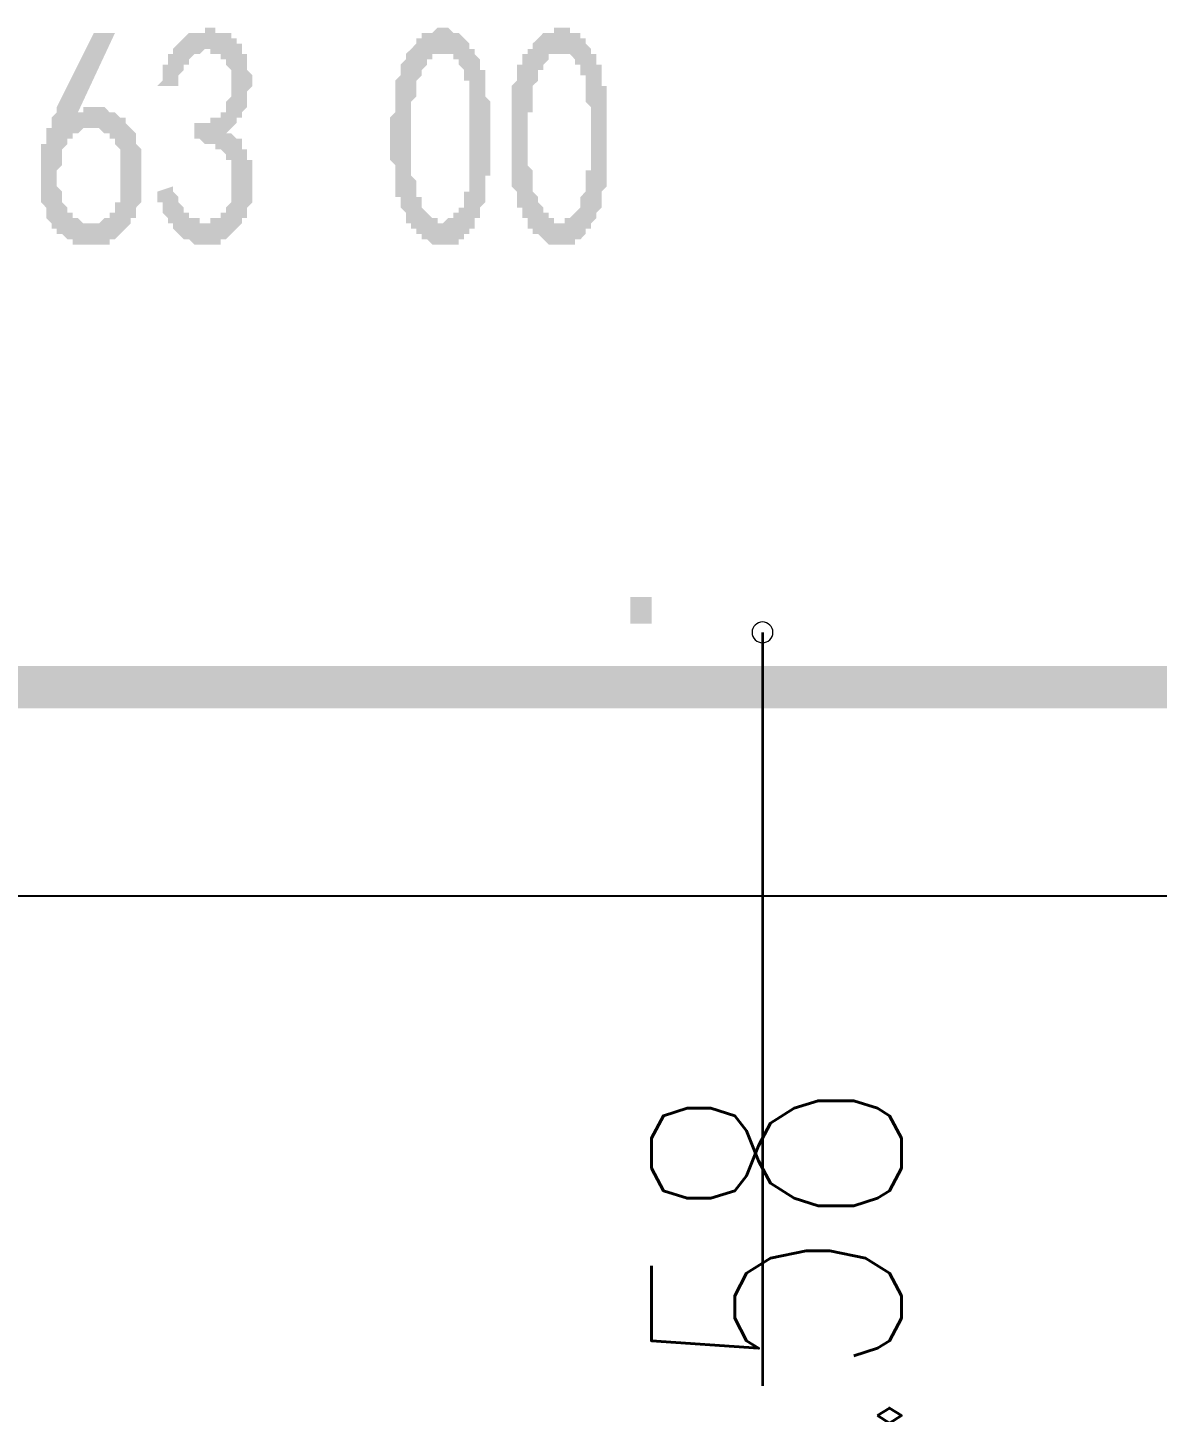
# Model space of a CAD drawing. Header units: millimetres. Extents: x 6156 to 7119, y 3162 to 3647.
# Drawn here: x 6602.11 to 6615.67, y 3519.3 to 3535.92 of the extents above; entities that cross this region are included whole.
import ezdxf
from ezdxf.enums import TextEntityAlignment as Align

# ---------------------------------------------------------------- set-up
doc = ezdxf.new("R2010")
doc.units = ezdxf.units.MM
doc.layers.add('图层1', color=7, linetype='Continuous')
doc.layers.add('点图2', color=30, linetype='Continuous', lineweight=5)
doc.layers.add('线段', color=130, linetype='Continuous', lineweight=35)
doc.styles.add('HBtxt', font='txt', dxfattribs={"width": 0.7, "bigfont": 'HZTXT'})

msp = doc.modelspace()

# ---------------------------------------------------------------- hatches: boundary and pattern name
at = {"layer": '图层1', "transparency": 33554559}
h = msp.add_hatch(color=256, dxfattribs=at)
h.paths.add_polyline_path([(6602.268, 3534.209), (6602.268, 3534.272), (6602.268, 3534.272), (6602.268, 3534.336), (6602.268, 3534.399), (6602.268, 3534.399), (6602.268, 3534.463), (6602.268, 3534.463), (6602.268, 3534.526), (6602.331, 3534.526), (6602.331, 3534.59), (6602.331, 3534.59), (6602.331, 3534.653), (6602.331, 3534.653), (6602.331, 3534.717), (6602.395, 3534.717), (6602.395, 3534.78), (6602.395, 3534.78), (6602.395, 3534.844), (6602.395, 3534.844), (6602.458, 3534.907), (6602.458, 3534.971), (6602.458, 3534.971), (6602.903, 3535.86), (6603.157, 3535.86), (6602.712, 3534.907), (6602.712, 3534.907), (6602.776, 3534.907), (6602.776, 3534.971), (6602.839, 3534.971), (6602.839, 3534.971), (6602.903, 3534.971), (6602.903, 3534.971), (6602.966, 3534.971), (6602.966, 3534.971), (6603.03, 3534.971), (6603.03, 3534.971), (6603.03, 3534.971), (6603.093, 3534.907), (6603.093, 3534.907), (6603.093, 3534.907), (6603.157, 3534.907), (6603.157, 3534.907), (6603.157, 3534.907), (6603.22, 3534.844), (6603.22, 3534.844), (6603.284, 3534.844), (6603.284, 3534.78), (6603.284, 3534.78), (6603.347, 3534.717), (6603.347, 3534.717), (6603.347, 3534.717), (6603.411, 3534.653), (6603.411, 3534.653), (6603.411, 3534.59), (6603.411, 3534.59), (6603.411, 3534.526), (6603.411, 3534.526), (6603.474, 3534.463), (6603.474, 3534.463), (6603.474, 3534.399), (6603.474, 3534.399), (6603.474, 3534.336), (6603.474, 3534.272), (6603.474, 3534.272), (6603.474, 3534.209), (6603.474, 3534.209), (6603.474, 3534.209), (6603.474, 3534.145), (6603.474, 3534.082), (6603.474, 3534.082), (6603.474, 3534.018), (6603.474, 3534.018), (6603.474, 3533.955), (6603.474, 3533.891), (6603.474, 3533.891), (6603.474, 3533.828), (6603.474, 3533.828), (6603.411, 3533.764), (6603.411, 3533.764), (6603.411, 3533.701), (6603.411, 3533.701), (6603.411, 3533.637), (6603.347, 3533.637), (6603.347, 3533.574), (6603.347, 3533.574), (6603.284, 3533.51), (6603.284, 3533.51), (6603.284, 3533.51), (6603.284, 3533.51), (6603.22, 3533.447), (6603.22, 3533.447), (6603.22, 3533.447), (6603.157, 3533.383), (6603.157, 3533.383), (6603.157, 3533.383), (6603.093, 3533.383), (6603.093, 3533.32), (6603.03, 3533.32), (6603.03, 3533.32), (6603.03, 3533.32), (6602.966, 3533.32), (6602.966, 3533.32), (6602.903, 3533.32), (6602.903, 3533.32), (6602.839, 3533.32), (6602.839, 3533.32), (6602.776, 3533.32), (6602.776, 3533.32), (6602.712, 3533.32), (6602.712, 3533.32), (6602.649, 3533.32), (6602.649, 3533.32), (6602.649, 3533.383), (6602.585, 3533.383), (6602.585, 3533.383), (6602.585, 3533.383), (6602.522, 3533.447), (6602.522, 3533.447), (6602.522, 3533.447), (6602.458, 3533.447), (6602.458, 3533.51), (6602.458, 3533.51), (6602.395, 3533.51), (6602.395, 3533.574), (6602.395, 3533.574), (6602.331, 3533.637), (6602.331, 3533.637), (6602.331, 3533.701), (6602.331, 3533.701), (6602.331, 3533.764), (6602.331, 3533.764), (6602.268, 3533.828), (6602.268, 3533.828), (6602.268, 3533.891), (6602.268, 3533.955), (6602.268, 3533.955), (6602.268, 3534.018), (6602.268, 3534.018), (6602.268, 3534.082), (6602.268, 3534.082), (6602.268, 3534.145), (6602.268, 3534.209), (6602.268, 3534.209), (6602.268, 3534.209)], flags=0)
h.paths.add_polyline_path([(6602.585, 3533.764), (6602.585, 3533.701), (6602.649, 3533.701), (6602.649, 3533.637), (6602.649, 3533.637), (6602.712, 3533.637), (6602.712, 3533.637), (6602.776, 3533.574), (6602.776, 3533.574), (6602.776, 3533.574), (6602.839, 3533.574), (6602.839, 3533.574), (6602.903, 3533.574), (6602.903, 3533.574), (6602.966, 3533.574), (6602.966, 3533.574), (6602.966, 3533.574), (6603.03, 3533.637), (6603.03, 3533.637), (6603.093, 3533.637), (6603.093, 3533.637), (6603.093, 3533.701), (6603.157, 3533.701), (6603.157, 3533.701), (6603.157, 3533.764), (6603.157, 3533.764), (6603.157, 3533.828), (6603.22, 3533.828), (6603.22, 3533.828), (6603.22, 3533.891), (6603.22, 3533.955), (6603.22, 3533.955), (6603.22, 3534.018), (6603.22, 3534.018), (6603.22, 3534.082), (6603.22, 3534.145), (6603.22, 3534.145), (6603.22, 3534.209), (6603.22, 3534.209), (6603.22, 3534.272), (6603.22, 3534.336), (6603.22, 3534.336), (6603.22, 3534.399), (6603.22, 3534.463), (6603.22, 3534.463), (6603.22, 3534.463), (6603.157, 3534.526), (6603.157, 3534.526), (6603.157, 3534.59), (6603.157, 3534.59), (6603.093, 3534.59), (6603.093, 3534.59), (6603.093, 3534.653), (6603.093, 3534.653), (6603.03, 3534.653), (6603.03, 3534.653), (6602.966, 3534.717), (6602.966, 3534.717), (6602.903, 3534.717), (6602.903, 3534.717), (6602.903, 3534.717), (6602.839, 3534.717), (6602.839, 3534.717), (6602.776, 3534.717), (6602.776, 3534.717), (6602.776, 3534.717), (6602.712, 3534.653), (6602.712, 3534.653), (6602.649, 3534.653), (6602.649, 3534.653), (6602.649, 3534.59), (6602.585, 3534.59), (6602.585, 3534.59), (6602.585, 3534.526), (6602.585, 3534.526), (6602.522, 3534.463), (6602.522, 3534.463), (6602.522, 3534.399), (6602.522, 3534.399), (6602.522, 3534.336), (6602.522, 3534.336), (6602.522, 3534.272), (6602.458, 3534.209), (6602.458, 3534.209), (6602.458, 3534.145), (6602.458, 3534.145), (6602.458, 3534.082), (6602.458, 3534.082), (6602.458, 3534.018), (6602.458, 3534.018), (6602.522, 3533.955), (6602.522, 3533.955), (6602.522, 3533.891), (6602.522, 3533.891), (6602.522, 3533.828), (6602.522, 3533.828), (6602.585, 3533.764), (6602.585, 3533.764), (6602.585, 3533.764)], flags=0)
msp.add_hatch(color=256, dxfattribs=at).paths.add_polyline_path([(6603.665, 3533.955), (6603.855, 3534.018), (6603.855, 3534.018), (6603.855, 3533.955), (6603.919, 3533.891), (6603.919, 3533.891), (6603.919, 3533.828), (6603.919, 3533.828), (6603.982, 3533.764), (6603.982, 3533.764), (6603.982, 3533.764), (6603.982, 3533.701), (6604.046, 3533.701), (6604.046, 3533.701), (6604.046, 3533.637), (6604.109, 3533.637), (6604.109, 3533.637), (6604.173, 3533.637), (6604.173, 3533.637), (6604.173, 3533.574), (6604.236, 3533.574), (6604.236, 3533.574), (6604.236, 3533.574), (6604.3, 3533.574), (6604.3, 3533.637), (6604.363, 3533.637), (6604.363, 3533.637), (6604.363, 3533.637), (6604.427, 3533.637), (6604.427, 3533.701), (6604.427, 3533.701), (6604.49, 3533.701), (6604.49, 3533.764), (6604.49, 3533.764), (6604.49, 3533.764), (6604.554, 3533.828), (6604.554, 3533.828), (6604.554, 3533.891), (6604.554, 3533.891), (6604.554, 3533.955), (6604.554, 3534.018), (6604.554, 3534.018), (6604.554, 3534.082), (6604.554, 3534.082), (6604.554, 3534.145), (6604.554, 3534.145), (6604.554, 3534.209), (6604.554, 3534.209), (6604.554, 3534.272), (6604.554, 3534.272), (6604.554, 3534.336), (6604.49, 3534.336), (6604.49, 3534.399), (6604.49, 3534.399), (6604.49, 3534.399), (6604.427, 3534.463), (6604.427, 3534.463), (6604.427, 3534.463), (6604.363, 3534.463), (6604.363, 3534.526), (6604.363, 3534.526), (6604.3, 3534.526), (6604.3, 3534.526), (6604.236, 3534.526), (6604.236, 3534.526), (6604.173, 3534.59), (6604.173, 3534.59), (6604.109, 3534.59), (6604.109, 3534.78), (6604.173, 3534.78), (6604.173, 3534.78), (6604.236, 3534.78), (6604.236, 3534.78), (6604.3, 3534.78), (6604.3, 3534.844), (6604.3, 3534.844), (6604.363, 3534.844), (6604.363, 3534.844), (6604.427, 3534.844), (6604.427, 3534.907), (6604.427, 3534.907), (6604.427, 3534.907), (6604.49, 3534.907), (6604.49, 3534.971), (6604.49, 3534.971), (6604.49, 3535.034), (6604.49, 3535.034), (6604.554, 3535.098), (6604.554, 3535.098), (6604.554, 3535.161), (6604.554, 3535.161), (6604.554, 3535.225), (6604.554, 3535.288), (6604.554, 3535.288), (6604.554, 3535.352), (6604.554, 3535.352), (6604.554, 3535.415), (6604.554, 3535.415), (6604.49, 3535.479), (6604.49, 3535.479), (6604.49, 3535.542), (6604.49, 3535.542), (6604.427, 3535.542), (6604.427, 3535.606), (6604.427, 3535.606), (6604.363, 3535.606), (6604.363, 3535.606), (6604.3, 3535.606), (6604.3, 3535.606), (6604.3, 3535.669), (6604.236, 3535.669), (6604.236, 3535.669), (6604.173, 3535.606), (6604.173, 3535.606), (6604.109, 3535.606), (6604.109, 3535.606), (6604.109, 3535.606), (6604.109, 3535.606), (6604.046, 3535.542), (6604.046, 3535.542), (6604.046, 3535.542), (6604.046, 3535.479), (6603.982, 3535.479), (6603.982, 3535.479), (6603.982, 3535.415), (6603.982, 3535.415), (6603.919, 3535.352), (6603.919, 3535.288), (6603.919, 3535.288), (6603.919, 3535.225), (6603.855, 3535.225), (6603.665, 3535.225), (6603.728, 3535.288), (6603.728, 3535.288), (6603.728, 3535.352), (6603.728, 3535.415), (6603.728, 3535.415), (6603.728, 3535.479), (6603.792, 3535.479), (6603.792, 3535.542), (6603.792, 3535.542), (6603.792, 3535.606), (6603.855, 3535.606), (6603.855, 3535.606), (6603.855, 3535.669), (6603.855, 3535.669), (6603.919, 3535.733), (6603.919, 3535.733), (6603.919, 3535.733), (6603.982, 3535.796), (6603.982, 3535.796), (6603.982, 3535.796), (6604.046, 3535.86), (6604.046, 3535.86), (6604.046, 3535.86), (6604.109, 3535.86), (6604.109, 3535.86), (6604.173, 3535.86), (6604.173, 3535.86), (6604.236, 3535.86), (6604.236, 3535.923), (6604.3, 3535.923), (6604.3, 3535.923), (6604.363, 3535.923), (6604.363, 3535.86), (6604.363, 3535.86), (6604.427, 3535.86), (6604.427, 3535.86), (6604.49, 3535.86), (6604.49, 3535.86), (6604.49, 3535.86), (6604.554, 3535.86), (6604.554, 3535.796), (6604.617, 3535.796), (6604.617, 3535.796), (6604.617, 3535.733), (6604.681, 3535.733), (6604.681, 3535.669), (6604.681, 3535.669), (6604.681, 3535.606), (6604.744, 3535.606), (6604.744, 3535.542), (6604.744, 3535.542), (6604.744, 3535.542), (6604.744, 3535.479), (6604.744, 3535.479), (6604.744, 3535.415), (6604.744, 3535.415), (6604.808, 3535.352), (6604.808, 3535.352), (6604.808, 3535.288), (6604.808, 3535.225), (6604.808, 3535.225), (6604.744, 3535.161), (6604.744, 3535.161), (6604.744, 3535.098), (6604.744, 3535.098), (6604.744, 3535.034), (6604.744, 3535.034), (6604.744, 3534.971), (6604.744, 3534.971), (6604.681, 3534.907), (6604.681, 3534.907), (6604.681, 3534.907), (6604.681, 3534.844), (6604.617, 3534.844), (6604.617, 3534.78), (6604.617, 3534.78), (6604.554, 3534.717), (6604.554, 3534.717), (6604.554, 3534.717), (6604.49, 3534.653), (6604.554, 3534.653), (6604.554, 3534.653), (6604.554, 3534.653), (6604.617, 3534.59), (6604.617, 3534.59), (6604.681, 3534.59), (6604.681, 3534.526), (6604.681, 3534.526), (6604.681, 3534.463), (6604.744, 3534.463), (6604.744, 3534.399), (6604.744, 3534.399), (6604.744, 3534.399), (6604.744, 3534.336), (6604.808, 3534.336), (6604.808, 3534.272), (6604.808, 3534.272), (6604.808, 3534.209), (6604.808, 3534.209), (6604.808, 3534.145), (6604.808, 3534.082), (6604.808, 3534.082), (6604.808, 3534.018), (6604.808, 3533.955), (6604.808, 3533.955), (6604.808, 3533.891), (6604.808, 3533.891), (6604.808, 3533.828), (6604.808, 3533.828), (6604.744, 3533.764), (6604.744, 3533.764), (6604.744, 3533.701), (6604.744, 3533.701), (6604.744, 3533.637), (6604.681, 3533.637), (6604.681, 3533.574), (6604.681, 3533.574), (6604.617, 3533.51), (6604.617, 3533.51), (6604.617, 3533.51), (6604.617, 3533.51), (6604.554, 3533.447), (6604.554, 3533.447), (6604.554, 3533.447), (6604.49, 3533.383), (6604.49, 3533.383), (6604.49, 3533.383), (6604.427, 3533.383), (6604.427, 3533.32), (6604.363, 3533.32), (6604.363, 3533.32), (6604.3, 3533.32), (6604.3, 3533.32), (6604.3, 3533.32), (6604.236, 3533.32), (6604.236, 3533.32), (6604.173, 3533.32), (6604.173, 3533.32), (6604.173, 3533.32), (6604.109, 3533.32), (6604.109, 3533.32), (6604.046, 3533.383), (6604.046, 3533.383), (6603.982, 3533.383), (6603.982, 3533.383), (6603.982, 3533.383), (6603.919, 3533.447), (6603.919, 3533.447), (6603.919, 3533.447), (6603.855, 3533.51), (6603.855, 3533.51), (6603.855, 3533.51), (6603.855, 3533.574), (6603.792, 3533.574), (6603.792, 3533.574), (6603.792, 3533.637), (6603.792, 3533.637), (6603.728, 3533.701), (6603.728, 3533.701), (6603.728, 3533.764), (6603.728, 3533.764), (6603.728, 3533.828), (6603.665, 3533.828), (6603.665, 3533.891), (6603.665, 3533.955), (6603.665, 3533.955), (6603.665, 3533.955)])
h = msp.add_hatch(color=256, dxfattribs=at)
h.paths.add_polyline_path([(6606.459, 3534.78), (6606.459, 3534.78), (6606.459, 3534.844), (6606.522, 3534.907), (6606.522, 3534.971), (6606.522, 3534.971), (6606.522, 3535.034), (6606.522, 3535.034), (6606.522, 3535.098), (6606.522, 3535.161), (6606.522, 3535.161), (6606.522, 3535.225), (6606.522, 3535.225), (6606.522, 3535.288), (6606.522, 3535.288), (6606.586, 3535.352), (6606.586, 3535.352), (6606.586, 3535.415), (6606.586, 3535.415), (6606.586, 3535.479), (6606.586, 3535.479), (6606.649, 3535.542), (6606.649, 3535.542), (6606.649, 3535.606), (6606.649, 3535.606), (6606.713, 3535.669), (6606.713, 3535.669), (6606.713, 3535.669), (6606.776, 3535.733), (6606.776, 3535.733), (6606.776, 3535.733), (6606.776, 3535.796), (6606.84, 3535.796), (6606.84, 3535.796), (6606.84, 3535.86), (6606.903, 3535.86), (6606.903, 3535.86), (6606.967, 3535.86), (6606.967, 3535.86), (6606.967, 3535.86), (6607.03, 3535.923), (6607.03, 3535.923), (6607.094, 3535.923), (6607.094, 3535.923), (6607.157, 3535.923), (6607.157, 3535.923), (6607.157, 3535.923), (6607.221, 3535.86), (6607.221, 3535.86), (6607.284, 3535.86), (6607.284, 3535.86), (6607.284, 3535.86), (6607.348, 3535.796), (6607.348, 3535.796), (6607.348, 3535.796), (6607.411, 3535.733), (6607.411, 3535.733), (6607.411, 3535.669), (6607.475, 3535.669), (6607.475, 3535.669), (6607.475, 3535.606), (6607.475, 3535.606), (6607.538, 3535.542), (6607.538, 3535.542), (6607.538, 3535.479), (6607.538, 3535.479), (6607.538, 3535.415), (6607.602, 3535.415), (6607.602, 3535.352), (6607.602, 3535.288), (6607.602, 3535.288), (6607.602, 3535.225), (6607.602, 3535.225), (6607.602, 3535.161), (6607.602, 3535.161), (6607.602, 3535.098), (6607.602, 3535.098), (6607.665, 3535.034), (6607.665, 3535.034), (6607.665, 3534.971), (6607.665, 3534.971), (6607.665, 3534.907), (6607.665, 3534.844), (6607.665, 3534.844), (6607.665, 3534.78), (6607.665, 3534.78), (6607.665, 3534.717), (6607.665, 3534.653), (6607.665, 3534.653), (6607.665, 3534.59), (6607.665, 3534.59), (6607.665, 3534.526), (6607.665, 3534.463), (6607.665, 3534.463), (6607.665, 3534.399), (6607.665, 3534.399), (6607.665, 3534.336), (6607.665, 3534.272), (6607.665, 3534.209), (6607.665, 3534.209), (6607.665, 3534.145), (6607.602, 3534.145), (6607.602, 3534.082), (6607.602, 3534.018), (6607.602, 3534.018), (6607.602, 3533.955), (6607.602, 3533.955), (6607.602, 3533.891), (6607.602, 3533.891), (6607.602, 3533.828), (6607.602, 3533.828), (6607.538, 3533.764), (6607.538, 3533.764), (6607.538, 3533.701), (6607.538, 3533.701), (6607.538, 3533.637), (6607.475, 3533.637), (6607.475, 3533.574), (6607.475, 3533.574), (6607.475, 3533.51), (6607.411, 3533.51), (6607.411, 3533.51), (6607.411, 3533.447), (6607.348, 3533.447), (6607.348, 3533.383), (6607.348, 3533.383), (6607.284, 3533.383), (6607.284, 3533.383), (6607.284, 3533.32), (6607.221, 3533.32), (6607.221, 3533.32), (6607.157, 3533.32), (6607.157, 3533.32), (6607.157, 3533.32), (6607.094, 3533.32), (6607.094, 3533.32), (6607.03, 3533.32), (6607.03, 3533.32), (6606.967, 3533.32), (6606.967, 3533.32), (6606.967, 3533.32), (6606.903, 3533.383), (6606.903, 3533.383), (6606.903, 3533.383), (6606.84, 3533.383), (6606.84, 3533.447), (6606.776, 3533.447), (6606.776, 3533.447), (6606.776, 3533.51), (6606.713, 3533.51), (6606.713, 3533.51), (6606.713, 3533.574), (6606.649, 3533.574), (6606.649, 3533.637), (6606.649, 3533.637), (6606.649, 3533.637), (6606.649, 3533.701), (6606.649, 3533.701), (6606.586, 3533.764), (6606.586, 3533.764), (6606.586, 3533.828), (6606.586, 3533.828), (6606.586, 3533.891), (6606.522, 3533.891), (6606.522, 3533.955), (6606.522, 3533.955), (6606.522, 3534.018), (6606.522, 3534.082), (6606.522, 3534.082), (6606.522, 3534.145), (6606.522, 3534.145), (6606.522, 3534.145), (6606.522, 3534.209), (6606.522, 3534.209), (6606.522, 3534.272), (6606.522, 3534.272), (6606.459, 3534.336), (6606.459, 3534.336), (6606.459, 3534.399), (6606.459, 3534.463), (6606.459, 3534.463), (6606.459, 3534.526), (6606.459, 3534.59), (6606.459, 3534.59), (6606.459, 3534.653), (6606.459, 3534.717), (6606.459, 3534.717), (6606.459, 3534.78)], flags=0)
h.paths.add_polyline_path([(6606.713, 3534.844), (6606.713, 3534.844), (6606.713, 3534.78), (6606.713, 3534.717), (6606.713, 3534.717), (6606.713, 3534.653), (6606.713, 3534.59), (6606.713, 3534.59), (6606.713, 3534.526), (6606.713, 3534.463), (6606.713, 3534.463), (6606.713, 3534.399), (6606.713, 3534.399), (6606.713, 3534.336), (6606.713, 3534.336), (6606.713, 3534.272), (6606.713, 3534.272), (6606.713, 3534.209), (6606.713, 3534.145), (6606.713, 3534.145), (6606.713, 3534.145), (6606.776, 3534.082), (6606.776, 3534.018), (6606.776, 3534.018), (6606.776, 3533.955), (6606.776, 3533.955), (6606.776, 3533.891), (6606.84, 3533.891), (6606.84, 3533.828), (6606.84, 3533.828), (6606.84, 3533.764), (6606.84, 3533.764), (6606.903, 3533.701), (6606.903, 3533.701), (6606.903, 3533.701), (6606.903, 3533.701), (6606.967, 3533.637), (6606.967, 3533.637), (6607.03, 3533.637), (6607.03, 3533.574), (6607.03, 3533.574), (6607.094, 3533.574), (6607.094, 3533.574), (6607.094, 3533.574), (6607.157, 3533.637), (6607.157, 3533.637), (6607.157, 3533.637), (6607.221, 3533.637), (6607.221, 3533.637), (6607.221, 3533.701), (6607.284, 3533.701), (6607.284, 3533.701), (6607.284, 3533.764), (6607.348, 3533.764), (6607.348, 3533.828), (6607.348, 3533.828), (6607.348, 3533.891), (6607.348, 3533.955), (6607.411, 3533.955), (6607.411, 3534.018), (6607.411, 3534.018), (6607.411, 3534.082), (6607.411, 3534.082), (6607.411, 3534.145), (6607.411, 3534.145), (6607.411, 3534.209), (6607.411, 3534.209), (6607.411, 3534.272), (6607.411, 3534.336), (6607.411, 3534.336), (6607.411, 3534.399), (6607.411, 3534.463), (6607.411, 3534.463), (6607.411, 3534.463), (6607.411, 3534.526), (6607.411, 3534.59), (6607.411, 3534.59), (6607.411, 3534.653), (6607.411, 3534.717), (6607.411, 3534.717), (6607.411, 3534.78), (6607.411, 3534.78), (6607.411, 3534.844), (6607.411, 3534.844), (6607.411, 3534.907), (6607.411, 3534.971), (6607.411, 3534.971), (6607.411, 3534.971), (6607.411, 3535.034), (6607.411, 3535.098), (6607.411, 3535.098), (6607.411, 3535.161), (6607.411, 3535.161), (6607.411, 3535.225), (6607.411, 3535.288), (6607.348, 3535.288), (6607.348, 3535.352), (6607.348, 3535.352), (6607.348, 3535.415), (6607.348, 3535.415), (6607.284, 3535.479), (6607.284, 3535.479), (6607.284, 3535.542), (6607.221, 3535.542), (6607.221, 3535.606), (6607.221, 3535.606), (6607.157, 3535.606), (6607.157, 3535.606), (6607.157, 3535.606), (6607.094, 3535.606), (6607.094, 3535.606), (6607.094, 3535.606), (6607.03, 3535.606), (6607.03, 3535.606), (6607.03, 3535.606), (6606.967, 3535.606), (6606.967, 3535.606), (6606.967, 3535.542), (6606.903, 3535.542), (6606.903, 3535.479), (6606.903, 3535.479), (6606.84, 3535.415), (6606.84, 3535.415), (6606.84, 3535.415), (6606.84, 3535.352), (6606.84, 3535.352), (6606.776, 3535.288), (6606.776, 3535.288), (6606.776, 3535.225), (6606.776, 3535.225), (6606.776, 3535.161), (6606.776, 3535.161), (6606.776, 3535.098), (6606.713, 3535.034), (6606.713, 3535.034), (6606.713, 3534.971), (6606.713, 3534.907), (6606.713, 3534.907), (6606.713, 3534.844)], flags=0)
h = msp.add_hatch(color=256, dxfattribs=at)
h.paths.add_polyline_path([(6607.919, 3534.78), (6607.919, 3534.78), (6607.919, 3534.844), (6607.919, 3534.907), (6607.919, 3534.971), (6607.919, 3534.971), (6607.919, 3535.034), (6607.919, 3535.034), (6607.919, 3535.098), (6607.919, 3535.161), (6607.919, 3535.161), (6607.919, 3535.225), (6607.919, 3535.225), (6607.983, 3535.288), (6607.983, 3535.288), (6607.983, 3535.352), (6607.983, 3535.352), (6607.983, 3535.415), (6607.983, 3535.415), (6607.983, 3535.479), (6608.046, 3535.479), (6608.046, 3535.542), (6608.046, 3535.542), (6608.046, 3535.606), (6608.11, 3535.606), (6608.11, 3535.669), (6608.11, 3535.669), (6608.173, 3535.669), (6608.173, 3535.733), (6608.173, 3535.733), (6608.173, 3535.733), (6608.237, 3535.796), (6608.237, 3535.796), (6608.237, 3535.796), (6608.3, 3535.86), (6608.3, 3535.86), (6608.3, 3535.86), (6608.364, 3535.86), (6608.364, 3535.86), (6608.427, 3535.86), (6608.427, 3535.923), (6608.491, 3535.923), (6608.491, 3535.923), (6608.491, 3535.923), (6608.554, 3535.923), (6608.554, 3535.923), (6608.618, 3535.923), (6608.618, 3535.86), (6608.681, 3535.86), (6608.681, 3535.86), (6608.681, 3535.86), (6608.745, 3535.86), (6608.745, 3535.796), (6608.745, 3535.796), (6608.808, 3535.796), (6608.808, 3535.733), (6608.808, 3535.733), (6608.872, 3535.669), (6608.872, 3535.669), (6608.872, 3535.669), (6608.872, 3535.606), (6608.935, 3535.606), (6608.935, 3535.542), (6608.935, 3535.542), (6608.935, 3535.479), (6608.999, 3535.479), (6608.999, 3535.415), (6608.999, 3535.415), (6608.999, 3535.352), (6608.999, 3535.288), (6608.999, 3535.288), (6608.999, 3535.225), (6609.062, 3535.225), (6609.062, 3535.161), (6609.062, 3535.161), (6609.062, 3535.098), (6609.062, 3535.098), (6609.062, 3535.034), (6609.062, 3535.034), (6609.062, 3534.971), (6609.062, 3534.971), (6609.062, 3534.907), (6609.062, 3534.844), (6609.062, 3534.844), (6609.062, 3534.78), (6609.062, 3534.78), (6609.062, 3534.717), (6609.062, 3534.653), (6609.062, 3534.653), (6609.062, 3534.59), (6609.062, 3534.59), (6609.062, 3534.526), (6609.062, 3534.463), (6609.062, 3534.463), (6609.062, 3534.399), (6609.062, 3534.399), (6609.062, 3534.336), (6609.062, 3534.272), (6609.062, 3534.209), (6609.062, 3534.209), (6609.062, 3534.145), (6609.062, 3534.145), (6609.062, 3534.082), (6609.062, 3534.018), (6609.062, 3534.018), (6608.999, 3533.955), (6608.999, 3533.955), (6608.999, 3533.891), (6608.999, 3533.891), (6608.999, 3533.828), (6608.999, 3533.828), (6608.999, 3533.764), (6608.999, 3533.764), (6608.935, 3533.701), (6608.935, 3533.701), (6608.935, 3533.637), (6608.935, 3533.637), (6608.872, 3533.574), (6608.872, 3533.574), (6608.872, 3533.51), (6608.872, 3533.51), (6608.808, 3533.51), (6608.808, 3533.447), (6608.808, 3533.447), (6608.745, 3533.383), (6608.745, 3533.383), (6608.745, 3533.383), (6608.681, 3533.383), (6608.681, 3533.32), (6608.618, 3533.32), (6608.618, 3533.32), (6608.618, 3533.32), (6608.554, 3533.32), (6608.554, 3533.32), (6608.491, 3533.32), (6608.491, 3533.32), (6608.491, 3533.32), (6608.427, 3533.32), (6608.427, 3533.32), (6608.364, 3533.32), (6608.364, 3533.32), (6608.3, 3533.383), (6608.3, 3533.383), (6608.3, 3533.383), (6608.3, 3533.383), (6608.237, 3533.447), (6608.237, 3533.447), (6608.173, 3533.447), (6608.173, 3533.51), (6608.173, 3533.51), (6608.11, 3533.51), (6608.11, 3533.574), (6608.11, 3533.574), (6608.11, 3533.637), (6608.046, 3533.637), (6608.046, 3533.637), (6608.046, 3533.701), (6608.046, 3533.701), (6608.046, 3533.764), (6607.983, 3533.764), (6607.983, 3533.828), (6607.983, 3533.828), (6607.983, 3533.891), (6607.983, 3533.891), (6607.983, 3533.955), (6607.983, 3533.955), (6607.919, 3534.018), (6607.919, 3534.082), (6607.919, 3534.082), (6607.919, 3534.145), (6607.919, 3534.145), (6607.919, 3534.145), (6607.919, 3534.209), (6607.919, 3534.209), (6607.919, 3534.272), (6607.919, 3534.272), (6607.919, 3534.336), (6607.919, 3534.336), (6607.919, 3534.399), (6607.919, 3534.463), (6607.919, 3534.463), (6607.919, 3534.526), (6607.919, 3534.59), (6607.919, 3534.59), (6607.919, 3534.653), (6607.919, 3534.717), (6607.919, 3534.717), (6607.919, 3534.78)], flags=0)
h.paths.add_polyline_path([(6608.11, 3534.844), (6608.11, 3534.844), (6608.11, 3534.78), (6608.11, 3534.717), (6608.11, 3534.717), (6608.11, 3534.653), (6608.11, 3534.59), (6608.11, 3534.59), (6608.11, 3534.526), (6608.11, 3534.463), (6608.11, 3534.463), (6608.11, 3534.399), (6608.11, 3534.399), (6608.11, 3534.336), (6608.11, 3534.336), (6608.11, 3534.272), (6608.11, 3534.272), (6608.173, 3534.209), (6608.173, 3534.145), (6608.173, 3534.145), (6608.173, 3534.145), (6608.173, 3534.082), (6608.173, 3534.018), (6608.173, 3534.018), (6608.173, 3533.955), (6608.173, 3533.955), (6608.237, 3533.891), (6608.237, 3533.891), (6608.237, 3533.828), (6608.237, 3533.828), (6608.3, 3533.764), (6608.3, 3533.764), (6608.3, 3533.701), (6608.3, 3533.701), (6608.364, 3533.701), (6608.364, 3533.701), (6608.364, 3533.637), (6608.364, 3533.637), (6608.427, 3533.637), (6608.427, 3533.574), (6608.491, 3533.574), (6608.491, 3533.574), (6608.491, 3533.574), (6608.554, 3533.574), (6608.554, 3533.637), (6608.618, 3533.637), (6608.618, 3533.637), (6608.618, 3533.637), (6608.618, 3533.637), (6608.681, 3533.701), (6608.681, 3533.701), (6608.681, 3533.701), (6608.745, 3533.764), (6608.745, 3533.764), (6608.745, 3533.828), (6608.745, 3533.828), (6608.745, 3533.891), (6608.808, 3533.955), (6608.808, 3533.955), (6608.808, 3534.018), (6608.808, 3534.018), (6608.808, 3534.082), (6608.808, 3534.082), (6608.808, 3534.145), (6608.808, 3534.145), (6608.808, 3534.209), (6608.872, 3534.209), (6608.872, 3534.272), (6608.872, 3534.336), (6608.872, 3534.336), (6608.872, 3534.399), (6608.872, 3534.463), (6608.872, 3534.463), (6608.872, 3534.463), (6608.872, 3534.526), (6608.872, 3534.59), (6608.872, 3534.59), (6608.872, 3534.653), (6608.872, 3534.717), (6608.872, 3534.717), (6608.872, 3534.78), (6608.872, 3534.78), (6608.872, 3534.844), (6608.872, 3534.844), (6608.872, 3534.907), (6608.872, 3534.971), (6608.872, 3534.971), (6608.872, 3534.971), (6608.808, 3535.034), (6608.808, 3535.098), (6608.808, 3535.098), (6608.808, 3535.161), (6608.808, 3535.161), (6608.808, 3535.225), (6608.808, 3535.288), (6608.808, 3535.288), (6608.808, 3535.352), (6608.745, 3535.352), (6608.745, 3535.415), (6608.745, 3535.415), (6608.745, 3535.479), (6608.681, 3535.479), (6608.681, 3535.542), (6608.681, 3535.542), (6608.618, 3535.606), (6608.618, 3535.606), (6608.618, 3535.606), (6608.554, 3535.606), (6608.554, 3535.606), (6608.554, 3535.606), (6608.491, 3535.606), (6608.491, 3535.606), (6608.491, 3535.606), (6608.427, 3535.606), (6608.427, 3535.606), (6608.427, 3535.606), (6608.364, 3535.606), (6608.364, 3535.542), (6608.364, 3535.542), (6608.3, 3535.479), (6608.3, 3535.479), (6608.3, 3535.415), (6608.237, 3535.415), (6608.237, 3535.415), (6608.237, 3535.352), (6608.237, 3535.352), (6608.237, 3535.288), (6608.237, 3535.288), (6608.173, 3535.225), (6608.173, 3535.225), (6608.173, 3535.161), (6608.173, 3535.161), (6608.173, 3535.098), (6608.173, 3535.034), (6608.173, 3535.034), (6608.173, 3534.971), (6608.173, 3534.907), (6608.11, 3534.907), (6608.11, 3534.844)], flags=0)

# ---------------------------------------------------------------- linework, layer by layer
at = {"layer": '图层1', "lineweight": -3}
msp.add_line((6554.386, 3525.499), (6805.136, 3525.499), dxfattribs=at)
at = {"layer": '图层1', "lineweight": -3, "transparency": 33554559}
msp.add_solid([(6609.6, 3528.769), (6609.346, 3528.769), (6609.6, 3529.087), (6609.346, 3529.087)], dxfattribs=at)
at = {"layer": '图层1', "transparency": 33554559}
for points in [[(6807.263, 3527.753), (6807.263, 3528.261), (6155.921, 3527.753)], [(6807.263, 3528.261), (6155.921, 3527.753), (6155.921, 3528.261)]]:
    msp.add_solid(points, dxfattribs=at)
at = {"layer": '点图2'}
for start, end in [(0, 180), (180, 0)]:
    msp.add_arc((6610.931, 3528.663), 0.125, start, end, dxfattribs=at)
at = {"layer": '线段'}
msp.add_line((6610.931, 3528.663), (6610.931, 3519.618), dxfattribs=at)

# ---------------------------------------------------------------- texts
at = {"layer": '点图2', "style": 'HBtxt', "width": 0.7}
msp.add_text('170-1261.58', height=3, rotation=90, dxfattribs=at).set_placement((6611.098, 3503.869), align=Align.MIDDLE_LEFT)

doc.saveas('drawing.dxf')
